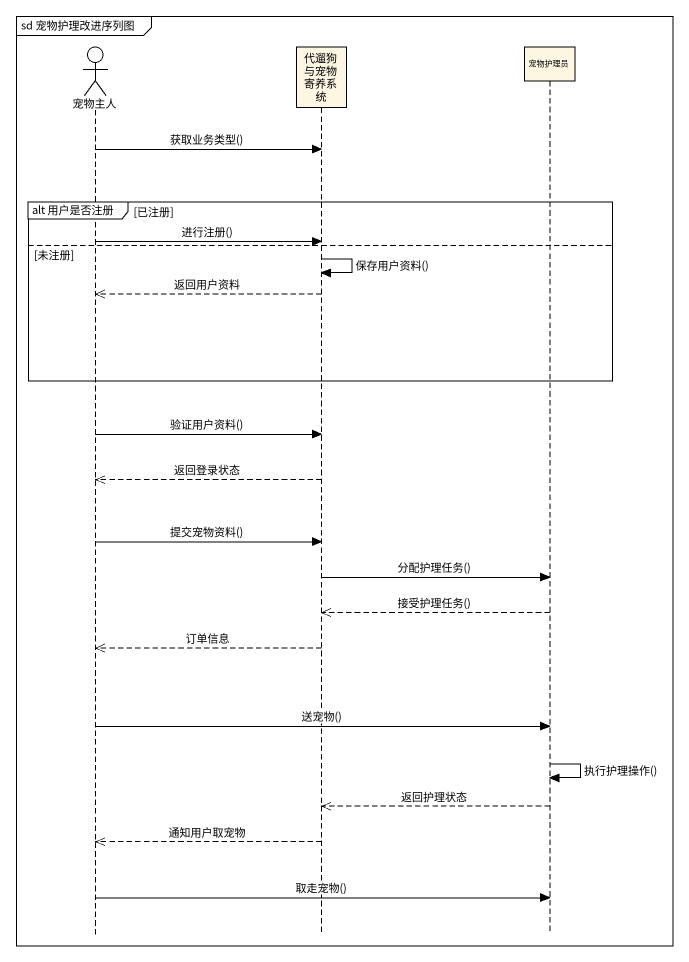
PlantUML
@startuml
mainframe sd 宠物护理改进序列图
hide footbox
actor 宠物主人
participant 代遛狗与宠物寄养系统
participant 宠物护理员

宠物主人 -> 代遛狗与宠物寄养系统 : 获取业务类型()
group alt 用户是否注册 [已注册]
  宠物主人 -> 代遛狗与宠物寄养系统 : 进行注册()
else 未注册
  代遛狗与宠物寄养系统 -> 代遛狗与宠物寄养系统 : 保存用户资料()
  代遛狗与宠物寄养系统 -->> 宠物主人 : 返回用户资料
end
宠物主人 -> 代遛狗与宠物寄养系统 : 验证用户资料()
代遛狗与宠物寄养系统 -->> 宠物主人 : 返回登录状态
宠物主人 -> 代遛狗与宠物寄养系统 : 提交宠物资料()
代遛狗与宠物寄养系统 -> 宠物护理员 : 分配护理任务()
宠物护理员 -->> 代遛狗与宠物寄养系统 : 接受护理任务()
代遛狗与宠物寄养系统 -->> 宠物主人 : 订单信息
宠物主人 -> 宠物护理员 : 送宠物()
宠物护理员 -> 宠物护理员 : 执行护理操作()
宠物护理员 -->> 代遛狗与宠物寄养系统 : 返回护理状态
代遛狗与宠物寄养系统 -->> 宠物主人 : 通知用户取宠物
宠物主人 -> 宠物护理员 : 取走宠物()
@enduml
